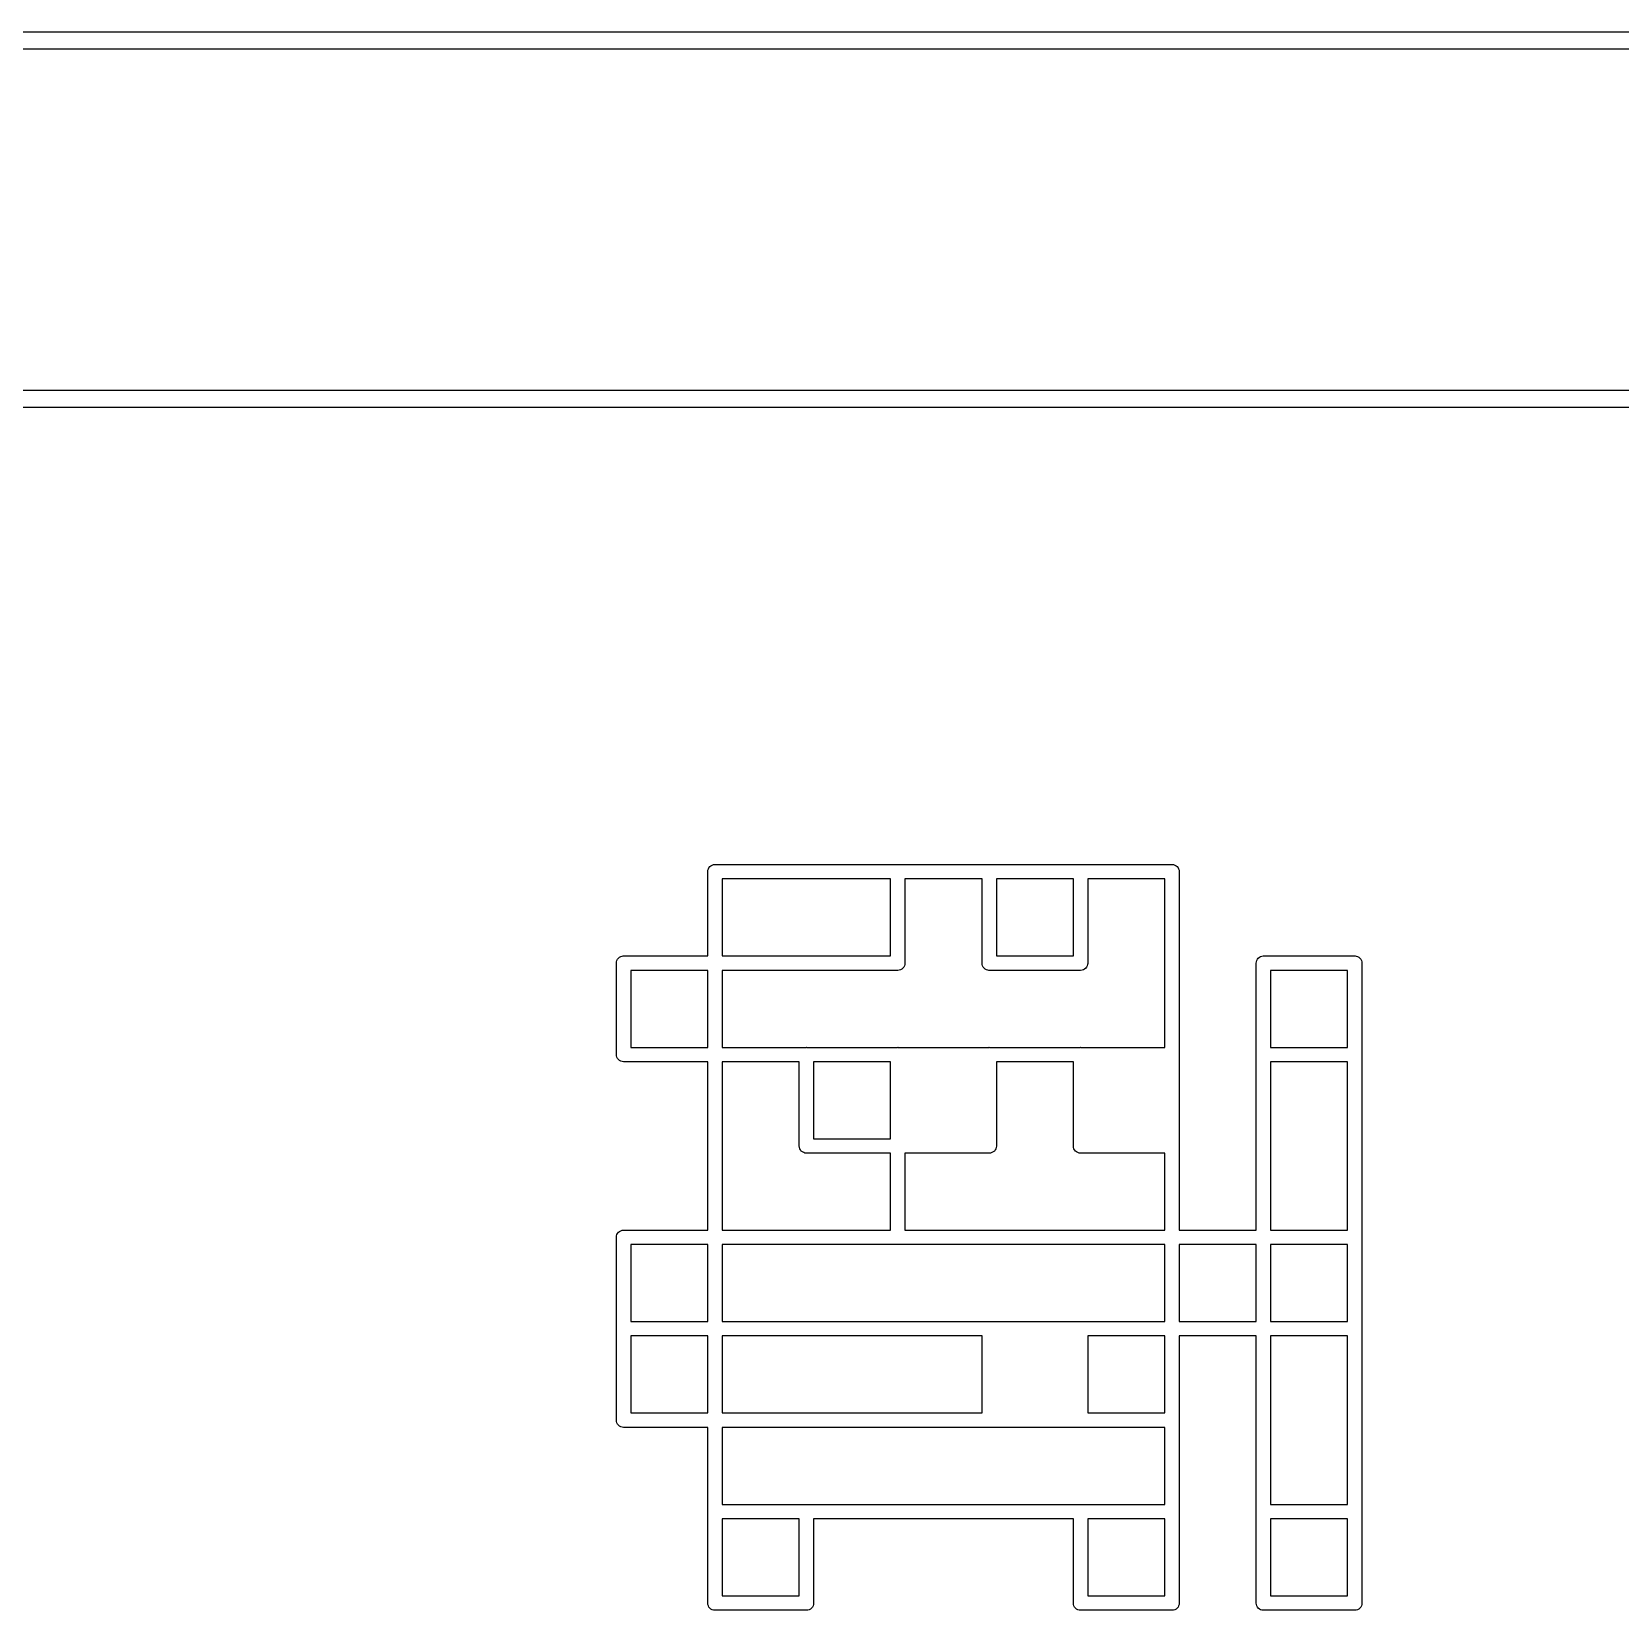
# Model space of a CAD drawing. Extents: x 75.1 to 163.4, y -88.1 to -68.5.
# Drawn here: x 141.3 to 152.34, y -80.06 to -69.09 of the extents above; entities that cross this region are included whole.
import ezdxf

# ---------------------------------------------------------------- set-up
doc = ezdxf.new("R2010")
doc.units = 0
doc.layers.add('BLACK', color=7, linetype='CONTINUOUS')

msp = doc.modelspace()

# ---------------------------------------------------------------- linework, layer by layer
at = {"layer": 'BLACK', "linetype": 'CONTINUOUS'}
for p, q in [((102.118, -69.095), (163.312, -69.095)), ((163.255, -69.215), (102.175, -69.215)), ((102.178, -71.585), (163.252, -71.585)), ((163.195, -71.705), (102.235, -71.705)), ((146, -74.93), (146.001, -74.9202)), ((146, -74.9324), (146, -74.93)), ((146, -75.515), (146, -74.9324)), ((146.001, -74.9202), (146.004, -74.9108)), ((146.004, -74.9108), (146.008, -74.9021)), ((146.008, -74.9021), (146.014, -74.8945)), ((146.014, -74.8945), (146.022, -74.8882)), ((146.022, -74.8882), (146.031, -74.8836)), ((146.031, -74.8836), (146.04, -74.8807)), ((146.04, -74.8807), (146.048, -74.88)), ((146.048, -74.88), (146.05, -74.8798)), ((146.05, -74.8798), (146.052, -74.88)), ((146.052, -74.88), (147.318, -74.88)), ((147.318, -74.88), (147.32, -74.8798)), ((147.32, -74.8798), (147.322, -74.88)), ((147.322, -74.88), (147.953, -74.88)), ((147.953, -74.88), (147.955, -74.8798)), ((147.955, -74.8798), (147.957, -74.88)), ((147.957, -74.88), (148.588, -74.88)), ((148.588, -74.88), (148.59, -74.8798)), ((148.59, -74.8798), (148.592, -74.88)), ((148.592, -74.88), (149.223, -74.88)), ((149.223, -74.88), (149.225, -74.8798)), ((149.225, -74.8798), (149.227, -74.88)), ((149.227, -74.88), (149.235, -74.8807)), ((149.235, -74.8807), (149.244, -74.8836)), ((149.244, -74.8836), (149.253, -74.8882)), ((149.253, -74.8882), (149.261, -74.8945)), ((149.261, -74.8945), (149.267, -74.9021)), ((149.267, -74.9021), (149.271, -74.9108)), ((149.271, -74.9108), (149.274, -74.9202)), ((149.274, -74.9202), (149.275, -74.93)), ((149.275, -74.93), (149.275, -74.9324)), ((149.275, -74.9324), (149.275, -76.1976)), ((146.1, -74.98), (146.1, -75.515)), ((147.27, -74.98), (146.1, -74.98)), ((147.27, -75.515), (147.27, -74.98)), ((147.905, -74.98), (147.37, -74.98)), ((147.37, -74.98), (147.37, -75.5626)), ((147.905, -75.5625), (147.905, -74.98)), ((148.005, -74.98), (148.005, -75.515)), ((148.54, -74.98), (148.005, -74.98)), ((148.54, -75.515), (148.54, -74.98)), ((148.64, -74.98), (148.64, -75.5626)), ((149.175, -74.98), (148.64, -74.98)), ((149.175, -76.15), (149.175, -74.98)), ((145.365, -75.565), (145.366, -75.5552)), ((145.365, -75.5675), (145.365, -75.565)), ((145.365, -76.1976), (145.365, -75.5675)), ((145.366, -75.5552), (145.369, -75.5458)), ((145.369, -75.5458), (145.373, -75.5371)), ((145.373, -75.5371), (145.379, -75.5295)), ((145.379, -75.5295), (145.387, -75.5232)), ((145.387, -75.5232), (145.396, -75.5186)), ((145.396, -75.5186), (145.405, -75.5157)), ((145.405, -75.5157), (145.413, -75.515)), ((145.413, -75.515), (145.415, -75.5148)), ((145.415, -75.5148), (145.417, -75.515)), ((145.417, -75.515), (146, -75.515)), ((146.1, -75.515), (147.27, -75.515)), ((147.362, -75.5929), (147.356, -75.6005)), ((147.366, -75.5842), (147.362, -75.5929)), ((147.369, -75.5748), (147.366, -75.5842)), ((147.37, -75.5674), (147.369, -75.5748)), ((147.37, -75.5626), (147.37, -75.565)), ((147.37, -75.565), (147.37, -75.5674)), ((147.905, -75.565), (147.905, -75.5625)), ((147.906, -75.5748), (147.905, -75.565)), ((147.909, -75.5842), (147.906, -75.5748)), ((147.913, -75.5929), (147.909, -75.5842)), ((147.919, -75.6005), (147.913, -75.5929)), ((148.005, -75.515), (148.54, -75.515)), ((148.632, -75.5929), (148.626, -75.6005)), ((148.636, -75.5842), (148.632, -75.5929)), ((148.639, -75.5748), (148.636, -75.5842)), ((148.64, -75.5674), (148.639, -75.5748)), ((148.64, -75.5626), (148.64, -75.565)), ((148.64, -75.565), (148.64, -75.5674)), ((149.81, -75.565), (149.811, -75.5552)), ((149.81, -75.5674), (149.81, -75.565)), ((149.81, -76.1976), (149.81, -75.5674)), ((149.811, -75.5552), (149.814, -75.5458)), ((149.814, -75.5458), (149.818, -75.5371)), ((149.818, -75.5371), (149.824, -75.5295)), ((149.824, -75.5295), (149.832, -75.5232)), ((149.832, -75.5232), (149.841, -75.5186)), ((149.841, -75.5186), (149.85, -75.5157)), ((149.85, -75.5157), (149.858, -75.515)), ((149.858, -75.515), (149.86, -75.5148)), ((149.86, -75.5148), (149.862, -75.515)), ((149.862, -75.515), (150.493, -75.515)), ((150.493, -75.515), (150.495, -75.5148)), ((150.495, -75.5148), (150.497, -75.515)), ((150.497, -75.515), (150.505, -75.5157)), ((150.505, -75.5157), (150.514, -75.5186)), ((150.514, -75.5186), (150.523, -75.5232)), ((150.523, -75.5232), (150.531, -75.5295)), ((150.531, -75.5295), (150.537, -75.5371)), ((150.537, -75.5371), (150.541, -75.5458)), ((150.541, -75.5458), (150.544, -75.5552)), ((150.544, -75.5552), (150.545, -75.565)), ((150.545, -75.565), (150.545, -75.5674)), ((150.545, -75.5674), (150.545, -76.1976)), ((145.465, -75.615), (145.465, -76.15)), ((146, -75.615), (145.465, -75.615)), ((146, -76.15), (146, -75.615)), ((147.318, -75.615), (146.1, -75.615)), ((146.1, -75.615), (146.1, -76.15)), ((147.32, -75.6152), (147.318, -75.615)), ((147.33, -75.6143), (147.32, -75.6152)), ((147.339, -75.6114), (147.33, -75.6143)), ((147.348, -75.6068), (147.339, -75.6114)), ((147.356, -75.6005), (147.348, -75.6068)), ((147.927, -75.6068), (147.919, -75.6005)), ((147.936, -75.6114), (147.927, -75.6068)), ((147.945, -75.6143), (147.936, -75.6114)), ((147.953, -75.615), (147.945, -75.6143)), ((147.955, -75.6152), (147.953, -75.615)), ((147.957, -75.615), (147.955, -75.6152)), ((148.588, -75.615), (147.957, -75.615)), ((148.59, -75.6152), (148.588, -75.615)), ((148.6, -75.6143), (148.59, -75.6152)), ((148.609, -75.6114), (148.6, -75.6143)), ((148.618, -75.6068), (148.609, -75.6114)), ((148.626, -75.6005), (148.618, -75.6068)), ((149.91, -75.615), (149.91, -76.15)), ((150.445, -75.615), (149.91, -75.615)), ((150.445, -76.15), (150.445, -75.615)), ((145.365, -76.2), (145.365, -76.1976)), ((145.366, -76.2098), (145.365, -76.2)), ((145.369, -76.2192), (145.366, -76.2098)), ((145.373, -76.2279), (145.369, -76.2192)), ((145.379, -76.235), (145.373, -76.2279)), ((145.379, -76.2355), (145.379, -76.235)), ((145.387, -76.2418), (145.379, -76.2355)), ((145.396, -76.2464), (145.387, -76.2418)), ((145.405, -76.2493), (145.396, -76.2464)), ((145.415, -76.2502), (145.405, -76.2493)), ((145.417, -76.25), (145.415, -76.2502)), ((146, -76.25), (145.417, -76.25)), ((145.465, -76.15), (146, -76.15)), ((146, -77.42), (146, -76.25)), ((146.1, -76.15), (146.683, -76.15)), ((146.1, -76.25), (146.1, -77.42)), ((146.635, -76.25), (146.1, -76.25)), ((146.635, -76.8325), (146.635, -76.25)), ((146.683, -76.15), (146.685, -76.1498)), ((146.685, -76.1498), (146.687, -76.15)), ((146.687, -76.15), (147.318, -76.15)), ((146.735, -76.25), (146.735, -76.785)), ((147.27, -76.25), (146.735, -76.25)), ((147.27, -76.785), (147.27, -76.25)), ((147.318, -76.15), (147.32, -76.1498)), ((147.32, -76.1498), (147.322, -76.15)), ((147.322, -76.15), (147.953, -76.15)), ((147.953, -76.15), (147.955, -76.1498)), ((147.955, -76.1498), (147.957, -76.15)), ((147.957, -76.15), (148.588, -76.15)), ((148.005, -76.25), (148.005, -76.8326)), ((148.54, -76.25), (148.005, -76.25)), ((148.54, -76.8326), (148.54, -76.25)), ((148.588, -76.15), (148.59, -76.1498)), ((148.59, -76.1498), (148.592, -76.15)), ((148.592, -76.15), (149.175, -76.15)), ((149.275, -76.1976), (149.275, -76.2)), ((149.275, -76.2), (149.275, -76.2024)), ((149.275, -76.2024), (149.275, -76.8326)), ((149.81, -76.2), (149.81, -76.1976)), ((149.81, -76.2024), (149.81, -76.2)), ((149.81, -77.42), (149.81, -76.2024)), ((149.91, -76.15), (150.445, -76.15)), ((149.91, -76.25), (149.91, -77.42)), ((150.445, -76.25), (149.91, -76.25)), ((150.445, -77.42), (150.445, -76.25)), ((150.545, -76.1976), (150.545, -76.2)), ((150.545, -76.2), (150.545, -76.2024)), ((150.545, -76.2024), (150.545, -77.4676)), ((146.735, -76.785), (147.27, -76.785)), ((146.635, -76.835), (146.635, -76.8325)), ((146.636, -76.8448), (146.635, -76.835)), ((146.639, -76.8542), (146.636, -76.8448)), ((146.643, -76.8629), (146.639, -76.8542)), ((146.649, -76.8705), (146.643, -76.8629)), ((146.657, -76.8768), (146.649, -76.8705)), ((146.666, -76.8814), (146.657, -76.8768)), ((146.675, -76.8843), (146.666, -76.8814)), ((146.683, -76.885), (146.675, -76.8843)), ((146.685, -76.8852), (146.683, -76.885)), ((146.687, -76.885), (146.685, -76.8852)), ((147.27, -76.885), (146.687, -76.885)), ((147.27, -77.42), (147.27, -76.885)), ((147.953, -76.885), (147.37, -76.885)), ((147.37, -76.885), (147.37, -77.42)), ((147.955, -76.8852), (147.953, -76.885)), ((147.965, -76.8843), (147.955, -76.8852)), ((147.974, -76.8814), (147.965, -76.8843)), ((147.983, -76.8768), (147.974, -76.8814)), ((147.991, -76.8705), (147.983, -76.8768)), ((147.997, -76.8629), (147.991, -76.8705)), ((148.001, -76.8542), (147.997, -76.8629)), ((148.004, -76.8448), (148.001, -76.8542)), ((148.005, -76.8374), (148.004, -76.8448)), ((148.005, -76.8326), (148.005, -76.835)), ((148.005, -76.835), (148.005, -76.8374)), ((148.54, -76.835), (148.54, -76.8326)), ((148.541, -76.8448), (148.54, -76.835)), ((148.544, -76.8542), (148.541, -76.8448)), ((148.548, -76.8629), (148.544, -76.8542)), ((148.554, -76.8705), (148.548, -76.8629)), ((148.562, -76.8768), (148.554, -76.8705)), ((148.571, -76.8814), (148.562, -76.8768)), ((148.58, -76.8843), (148.571, -76.8814)), ((148.588, -76.885), (148.58, -76.8843)), ((148.59, -76.8852), (148.588, -76.885)), ((148.592, -76.885), (148.59, -76.8852)), ((149.175, -76.885), (148.592, -76.885)), ((149.175, -77.42), (149.175, -76.885)), ((149.275, -76.8326), (149.275, -76.835)), ((149.275, -76.835), (149.275, -76.8374)), ((149.275, -76.8374), (149.275, -77.42)), ((145.365, -77.47), (145.366, -77.4602)), ((145.365, -77.4725), (145.365, -77.47)), ((145.366, -77.4602), (145.369, -77.4508)), ((145.369, -77.4508), (145.373, -77.4421)), ((145.373, -77.4421), (145.379, -77.4345)), ((145.379, -77.4345), (145.387, -77.4282)), ((145.387, -77.4282), (145.396, -77.4236)), ((145.396, -77.4236), (145.405, -77.4207)), ((145.405, -77.4207), (145.413, -77.42)), ((145.413, -77.42), (145.415, -77.4198)), ((145.415, -77.4198), (145.417, -77.42)), ((145.417, -77.42), (146, -77.42)), ((146.1, -77.42), (147.27, -77.42)), ((147.37, -77.42), (149.175, -77.42)), ((149.275, -77.42), (149.81, -77.42)), ((149.91, -77.42), (150.445, -77.42)), ((150.545, -77.4676), (150.545, -77.47)), ((150.545, -77.47), (150.545, -77.4724)), ((145.365, -78.1025), (145.365, -77.4725)), ((145.465, -77.52), (145.465, -78.055)), ((146, -77.52), (145.465, -77.52)), ((146, -78.055), (146, -77.52)), ((147.318, -77.52), (146.1, -77.52)), ((146.1, -77.52), (146.1, -78.055)), ((147.32, -77.5202), (147.318, -77.52)), ((147.322, -77.52), (147.32, -77.5202)), ((149.175, -77.52), (147.322, -77.52)), ((149.175, -78.055), (149.175, -77.52)), ((149.275, -77.52), (149.275, -78.055)), ((149.81, -77.52), (149.275, -77.52)), ((149.81, -78.055), (149.81, -77.52)), ((149.91, -77.52), (149.91, -78.055)), ((150.445, -77.52), (149.91, -77.52)), ((150.445, -78.055), (150.445, -77.52)), ((150.545, -77.4724), (150.545, -78.1026)), ((145.365, -78.105), (145.365, -78.1025)), ((145.365, -78.1075), (145.365, -78.105)), ((145.365, -78.7376), (145.365, -78.1075)), ((145.465, -78.055), (146, -78.055)), ((146.1, -78.055), (147.953, -78.055)), ((147.953, -78.055), (147.955, -78.0548)), ((147.955, -78.0548), (147.957, -78.055)), ((147.957, -78.055), (148.588, -78.055)), ((148.588, -78.055), (148.59, -78.0548)), ((148.59, -78.0548), (148.592, -78.055)), ((148.592, -78.055), (149.175, -78.055)), ((149.275, -78.055), (149.81, -78.055)), ((149.91, -78.055), (150.445, -78.055)), ((150.545, -78.1026), (150.545, -78.105)), ((150.545, -78.105), (150.545, -78.1074)), ((150.545, -78.1074), (150.545, -79.3726)), ((145.465, -78.155), (145.465, -78.69)), ((146, -78.155), (145.465, -78.155)), ((146, -78.69), (146, -78.155)), ((146.1, -78.155), (146.1, -78.69)), ((147.905, -78.155), (146.1, -78.155)), ((147.905, -78.69), (147.905, -78.155)), ((148.64, -78.155), (148.64, -78.69)), ((149.175, -78.155), (148.64, -78.155)), ((149.175, -78.69), (149.175, -78.155)), ((149.81, -78.155), (149.275, -78.155)), ((149.275, -78.155), (149.275, -78.7376)), ((149.81, -79.3725), (149.81, -78.155)), ((149.91, -78.155), (149.91, -79.325)), ((150.445, -78.155), (149.91, -78.155)), ((150.445, -79.325), (150.445, -78.155)), ((145.365, -78.74), (145.365, -78.7376)), ((145.366, -78.7498), (145.365, -78.74)), ((145.369, -78.7592), (145.366, -78.7498)), ((145.373, -78.7679), (145.369, -78.7592)), ((145.379, -78.775), (145.373, -78.7679)), ((145.379, -78.7755), (145.379, -78.775)), ((145.387, -78.7818), (145.379, -78.7755)), ((145.396, -78.7864), (145.387, -78.7818)), ((145.405, -78.7893), (145.396, -78.7864)), ((145.415, -78.7902), (145.405, -78.7893)), ((145.417, -78.79), (145.415, -78.7902)), ((146, -78.79), (145.417, -78.79)), ((145.465, -78.69), (146, -78.69)), ((146, -79.3725), (146, -78.79)), ((146.1, -78.69), (147.905, -78.69)), ((147.953, -78.79), (146.1, -78.79)), ((146.1, -78.79), (146.1, -79.325)), ((147.955, -78.7902), (147.953, -78.79)), ((147.957, -78.79), (147.955, -78.7902)), ((148.588, -78.79), (147.957, -78.79)), ((148.59, -78.7902), (148.588, -78.79)), ((148.592, -78.79), (148.59, -78.7902)), ((149.175, -78.79), (148.592, -78.79)), ((148.64, -78.69), (149.175, -78.69)), ((149.175, -79.325), (149.175, -78.79)), ((149.275, -78.7376), (149.275, -78.74)), ((149.275, -78.74), (149.275, -78.7424)), ((149.275, -78.7424), (149.275, -79.3726)), ((146.1, -79.325), (146.683, -79.325)), ((146.683, -79.325), (146.685, -79.3248)), ((146.685, -79.3248), (146.687, -79.325)), ((146.687, -79.325), (148.588, -79.325)), ((148.588, -79.325), (148.59, -79.3248)), ((148.59, -79.3248), (148.592, -79.325)), ((148.592, -79.325), (149.175, -79.325)), ((149.91, -79.325), (150.445, -79.325)), ((146, -79.375), (146, -79.3725)), ((146, -79.3775), (146, -79.375)), ((146, -80.0075), (146, -79.3775)), ((146.1, -79.425), (146.1, -79.96)), ((146.635, -79.425), (146.1, -79.425)), ((146.635, -79.96), (146.635, -79.425)), ((148.54, -79.425), (146.735, -79.425)), ((146.735, -79.425), (146.735, -80.0076)), ((148.54, -80.0075), (148.54, -79.425)), ((148.64, -79.425), (148.64, -79.96)), ((149.175, -79.425), (148.64, -79.425)), ((149.175, -79.96), (149.175, -79.425)), ((149.275, -79.3726), (149.275, -79.375)), ((149.275, -79.375), (149.275, -79.3774)), ((149.275, -79.3774), (149.275, -80.0076)), ((149.81, -79.375), (149.81, -79.3725)), ((149.81, -79.3775), (149.81, -79.375)), ((149.81, -80.0075), (149.81, -79.3775)), ((149.91, -79.425), (149.91, -79.96)), ((150.445, -79.425), (149.91, -79.425)), ((150.445, -79.96), (150.445, -79.425)), ((150.545, -79.3726), (150.545, -79.375)), ((150.545, -79.375), (150.545, -79.3774)), ((150.545, -79.3774), (150.545, -80.0076)), ((146, -80.01), (146, -80.0075)), ((146.001, -80.0198), (146, -80.01)), ((146.1, -79.96), (146.635, -79.96)), ((146.735, -80.0076), (146.735, -80.01)), ((146.735, -80.01), (146.735, -80.0124)), ((148.54, -80.01), (148.54, -80.0075)), ((148.541, -80.0198), (148.54, -80.01)), ((148.64, -79.96), (149.175, -79.96)), ((149.275, -80.0076), (149.275, -80.01)), ((149.275, -80.01), (149.275, -80.0124)), ((149.81, -80.01), (149.81, -80.0075)), ((149.811, -80.0198), (149.81, -80.01)), ((149.91, -79.96), (150.445, -79.96)), ((150.545, -80.0076), (150.545, -80.01)), ((150.545, -80.01), (150.545, -80.0124)), ((146.004, -80.0292), (146.001, -80.0198)), ((146.008, -80.0379), (146.004, -80.0292)), ((146.014, -80.0455), (146.008, -80.0379)), ((146.022, -80.0518), (146.014, -80.0455)), ((146.031, -80.0564), (146.022, -80.0518)), ((146.04, -80.0593), (146.031, -80.0564)), ((146.048, -80.06), (146.04, -80.0593)), ((146.05, -80.0602), (146.048, -80.06)), ((146.052, -80.06), (146.05, -80.0602)), ((146.683, -80.06), (146.052, -80.06)), ((146.685, -80.0602), (146.683, -80.06)), ((146.695, -80.0593), (146.685, -80.0602)), ((146.704, -80.0564), (146.695, -80.0593)), ((146.713, -80.0518), (146.704, -80.0564)), ((146.721, -80.0455), (146.713, -80.0518)), ((146.727, -80.0379), (146.721, -80.0455)), ((146.731, -80.0292), (146.727, -80.0379)), ((146.734, -80.0198), (146.731, -80.0292)), ((146.735, -80.0124), (146.734, -80.0198)), ((148.544, -80.0292), (148.541, -80.0198)), ((148.548, -80.0379), (148.544, -80.0292)), ((148.554, -80.0455), (148.548, -80.0379)), ((148.562, -80.0518), (148.554, -80.0455)), ((148.571, -80.0564), (148.562, -80.0518)), ((148.58, -80.0593), (148.571, -80.0564)), ((148.588, -80.06), (148.58, -80.0593)), ((148.59, -80.0602), (148.588, -80.06)), ((148.592, -80.06), (148.59, -80.0602)), ((149.223, -80.06), (148.592, -80.06)), ((149.225, -80.0602), (149.223, -80.06)), ((149.235, -80.0593), (149.225, -80.0602)), ((149.244, -80.0564), (149.235, -80.0593)), ((149.253, -80.0518), (149.244, -80.0564)), ((149.261, -80.0455), (149.253, -80.0518)), ((149.267, -80.0379), (149.261, -80.0455)), ((149.271, -80.0292), (149.267, -80.0379)), ((149.274, -80.0198), (149.271, -80.0292)), ((149.275, -80.0124), (149.274, -80.0198)), ((149.814, -80.0292), (149.811, -80.0198)), ((149.818, -80.0379), (149.814, -80.0292)), ((149.824, -80.0455), (149.818, -80.0379)), ((149.832, -80.0518), (149.824, -80.0455)), ((149.841, -80.0564), (149.832, -80.0518)), ((149.85, -80.0593), (149.841, -80.0564)), ((149.858, -80.06), (149.85, -80.0593)), ((149.86, -80.0602), (149.858, -80.06)), ((149.862, -80.06), (149.86, -80.0602)), ((150.493, -80.06), (149.862, -80.06)), ((150.495, -80.0602), (150.493, -80.06)), ((150.505, -80.0593), (150.495, -80.0602)), ((150.514, -80.0564), (150.505, -80.0593)), ((150.523, -80.0518), (150.514, -80.0564)), ((150.531, -80.0455), (150.523, -80.0518)), ((150.537, -80.0379), (150.531, -80.0455)), ((150.541, -80.0292), (150.537, -80.0379)), ((150.544, -80.0198), (150.541, -80.0292)), ((150.545, -80.0124), (150.544, -80.0198))]:
    msp.add_line(p, q, dxfattribs=at)

doc.saveas('drawing.dxf')
